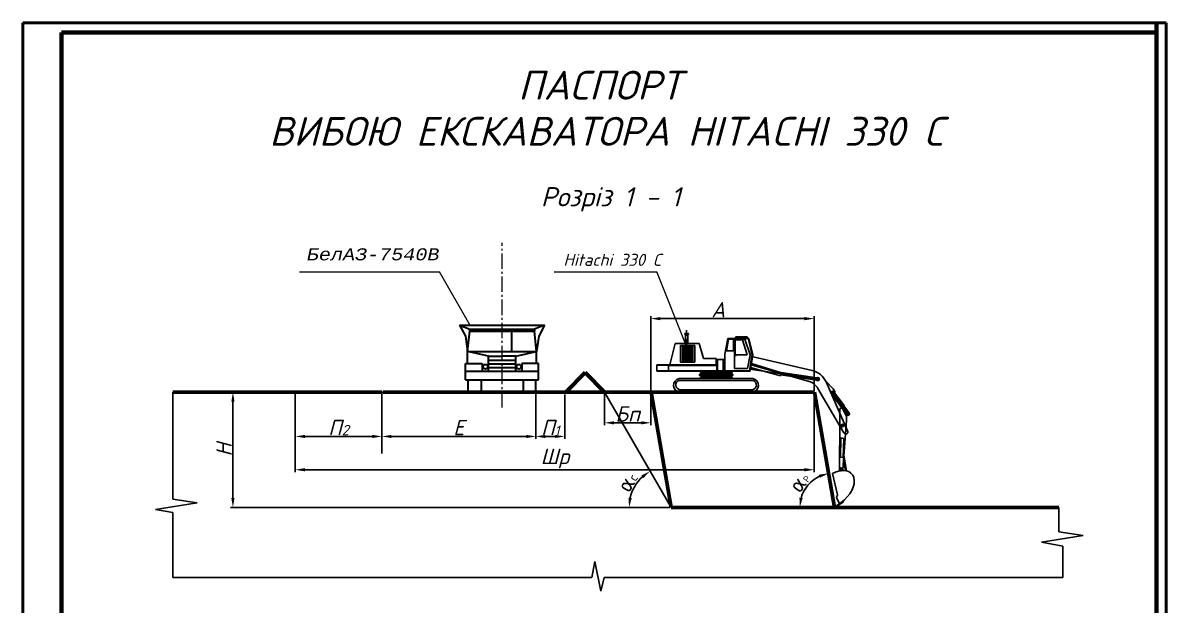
# Model space of a CAD drawing. Header units: millimetres. Extents: x 1555 to 5750, y -1109 to 1444.
# Drawn here: x 3302 to 3896, y 420 to 723 of the extents above; entities that cross this region are included whole.
import ezdxf

# ---------------------------------------------------------------- set-up
doc = ezdxf.new("R2010")
doc.units = ezdxf.units.MM
doc.linetypes.add('gost6', pattern=[12, 8, -1.5, 1, -1.5])
doc.linetypes.add('HIDDEN2', pattern=[4.7625, 3.175, -1.5875])
doc.styles.add('стиль2', font='isocteur.ttf')
doc.dimstyles.new('ISO-25', dxfattribs={"dimtxt": 2.5, "dimasz": 2.5, "dimexe": 1.25, "dimexo": 0.625, "dimtad": 1, "dimtxsty": 'Standard', "dimcen": 2.5, "dimadec": 0, "dimazin": 0, "dimtfac": 1, "dimtmove": 0, "dimatfit": 3, "dimfxl": 1, "dimarcsym": 0})

# ---------------------------------------------------------------- blocks, each defined once
blk = doc.blocks.new('*D49')
at = {"color": 0, "lineweight": -2, "transparency": 16777216}
blk.add_arc((3723.48, 471.03), 18.04, 115.78148, 164.06974, dxfattribs=at)
at = {"color": 0, "lineweight": 25, "transparency": 16777216}
for points in [[(3715.38, 488.07), (3715.89, 486.48), (3720.39, 488.81)], [(3706.95, 475.87), (3705.3, 476.1), (3705.44, 471.03)]]:
    blk.add_solid(points, dxfattribs=at)
at = {"layer": 'Defpoints', "color": 0, "lineweight": 25, "transparency": 16777216}
for p in [(3713.06, 531.03), (3712.73, 485.52), (3565.35, 471.03), (3723.48, 471.03), (3840.1, 471.03)]:
    blk.add_point(p, dxfattribs=at)
at = {"color": 0, "transparency": 16777216, "insert": (3705.14, 484.36), "char_height": 8, "attachment_point": 5, "rotation": 53.98946}
blk.add_mtext('{\\fISOCPEUR|b0|i0|c204|p34;α\\H0.425x;Р}', dxfattribs=at)
blk = doc.blocks.new('*D50')
at = {"color": 0, "lineweight": -2, "transparency": 16777216}
for p, q in [((3628.06, 531.65), (3628.06, 570.46)), ((3712.9, 531.65), (3712.9, 570.46)), ((3633.06, 569.21), (3707.9, 569.21))]:
    blk.add_line(p, q, dxfattribs=at)
at = {"color": 0, "lineweight": 25, "transparency": 16777216}
for points in [[(3633.06, 570.05), (3633.06, 568.38), (3628.06, 569.21)], [(3707.9, 570.05), (3707.9, 568.38), (3712.9, 569.21)]]:
    blk.add_solid(points, dxfattribs=at)
at = {"layer": 'Defpoints', "color": 0, "lineweight": 25, "transparency": 16777216}
for p in [(3712.9, 569.21), (3628.06, 531.03), (3712.9, 531.03)]:
    blk.add_point(p, dxfattribs=at)
at = {"color": 0, "transparency": 16777216, "insert": (3663.09, 573.84), "char_height": 8, "attachment_point": 5}
blk.add_mtext('{\\fISOCPEUR|b0|i1|c204|p34;А}', dxfattribs=at)
blk = doc.blocks.new('*D51')
at = {"color": 0, "lineweight": -2, "transparency": 16777216}
for p, q in [((3604, 530.41), (3604, 513.8)), ((3628.06, 530.47), (3628.06, 513.8)), ((3609, 515.05), (3623.06, 515.05))]:
    blk.add_line(p, q, dxfattribs=at)
at = {"color": 0, "lineweight": 25, "transparency": 16777216}
for points in [[(3609, 515.88), (3609, 514.21), (3604, 515.05)], [(3623.06, 515.88), (3623.06, 514.21), (3628.06, 515.05)]]:
    blk.add_solid(points, dxfattribs=at)
at = {"layer": 'Defpoints', "color": 0, "lineweight": 25, "transparency": 16777216}
for p in [(3604, 531.03), (3628.06, 531.09), (3628.06, 515.05)]:
    blk.add_point(p, dxfattribs=at)
at = {"color": 0, "transparency": 16777216, "insert": (3616.03, 519.67), "char_height": 8, "attachment_point": 5}
blk.add_mtext('{\\fISOCPEUR|b0|i1|c204|p34;Бп}', dxfattribs=at)
blk = doc.blocks.new('*D52')
at = {"color": 0, "lineweight": -2, "transparency": 16777216}
for p, q in [((3568.33, 530.41), (3568.33, 506.72)), ((3583.38, 529.78), (3583.38, 506.72)), ((3573.33, 507.97), (3578.38, 507.97))]:
    blk.add_line(p, q, dxfattribs=at)
at = {"color": 0, "lineweight": 25, "transparency": 16777216}
for points in [[(3573.33, 508.8), (3573.33, 507.13), (3568.33, 507.97)], [(3578.38, 508.8), (3578.38, 507.13), (3583.38, 507.97)]]:
    blk.add_solid(points, dxfattribs=at)
at = {"layer": 'Defpoints', "color": 0, "lineweight": 25, "transparency": 16777216}
for p in [(3568.33, 531.03), (3583.38, 530.41), (3583.38, 507.97)]:
    blk.add_point(p, dxfattribs=at)
at = {"color": 0, "transparency": 16777216, "insert": (3575.85, 512.59), "char_height": 8, "attachment_point": 5}
blk.add_mtext('{\\fISOCPEUR|b0|i1|c204|p34;П\\H0.625x;1}', dxfattribs=at)
blk = doc.blocks.new('*D53')
at = {"color": 0, "lineweight": -2, "transparency": 16777216}
for p, q in [((3488.33, 530.41), (3488.33, 506.72)), ((3568.33, 530.41), (3568.33, 506.72)), ((3493.33, 507.97), (3563.33, 507.97))]:
    blk.add_line(p, q, dxfattribs=at)
at = {"color": 0, "lineweight": 25, "transparency": 16777216}
for points in [[(3493.33, 508.8), (3493.33, 507.13), (3488.33, 507.97)], [(3563.33, 508.8), (3563.33, 507.13), (3568.33, 507.97)]]:
    blk.add_solid(points, dxfattribs=at)
at = {"layer": 'Defpoints', "color": 0, "lineweight": 25, "transparency": 16777216}
for p in [(3488.33, 531.03), (3568.33, 531.03), (3568.33, 507.97)]:
    blk.add_point(p, dxfattribs=at)
at = {"color": 0, "transparency": 16777216, "insert": (3528.33, 512.59), "char_height": 8, "attachment_point": 5}
blk.add_mtext('{\\fISOCPEUR|b0|i1|c204|p34;Е}', dxfattribs=at)
blk = doc.blocks.new('*D54')
at = {"color": 0, "lineweight": -2, "transparency": 16777216}
for p, q in [((3443.33, 530.41), (3443.33, 506.72)), ((3488.33, 530.41), (3488.33, 506.72)), ((3483.33, 507.97), (3448.33, 507.97))]:
    blk.add_line(p, q, dxfattribs=at)
at = {"color": 0, "lineweight": 25, "transparency": 16777216}
for points in [[(3448.33, 508.8), (3448.33, 507.13), (3443.33, 507.97)], [(3483.33, 508.8), (3483.33, 507.13), (3488.33, 507.97)]]:
    blk.add_solid(points, dxfattribs=at)
at = {"layer": 'Defpoints', "color": 0, "lineweight": 25, "transparency": 16777216}
for p in [(3443.33, 531.03), (3488.33, 531.03), (3443.33, 507.97)]:
    blk.add_point(p, dxfattribs=at)
at = {"color": 0, "transparency": 16777216, "insert": (3465.83, 512.59), "char_height": 8, "attachment_point": 5}
blk.add_mtext('{\\fISOCPEUR|b0|i1|c204|p34;П\\H0.6765x;2}', dxfattribs=at)
blk = doc.blocks.new('*D55')
at = {"color": 0, "lineweight": -2, "transparency": 16777216}
for p, q in [((3443.33, 529.78), (3443.33, 489.41)), ((3712.9, 530.4), (3712.9, 489.41)), ((3448.33, 490.66), (3707.9, 490.66))]:
    blk.add_line(p, q, dxfattribs=at)
at = {"color": 0, "lineweight": 25, "transparency": 16777216}
for points in [[(3448.33, 491.49), (3448.33, 489.82), (3443.33, 490.66)], [(3707.9, 491.49), (3707.9, 489.82), (3712.9, 490.66)]]:
    blk.add_solid(points, dxfattribs=at)
at = {"layer": 'Defpoints', "color": 0, "lineweight": 25, "transparency": 16777216}
for p in [(3443.33, 530.41), (3712.9, 531.03), (3712.9, 490.66)]:
    blk.add_point(p, dxfattribs=at)
at = {"color": 0, "transparency": 16777216, "insert": (3578.22, 496.48), "char_height": 8, "attachment_point": 5}
blk.add_mtext('{\\fISOCPEUR|b0|i1|c204|p34;Шр}', dxfattribs=at)
blk = doc.blocks.new('*D56')
at = {"color": 0, "lineweight": -2, "transparency": 16777216}
blk.add_arc((3638.64, 471.03), 21.88, 133.12231, 166.87769, dxfattribs=at)
at = {"color": 0, "lineweight": 25, "transparency": 16777216}
for points in [[(3623.19, 487.67), (3624.18, 486.33), (3627.7, 489.98)], [(3618.16, 475.9), (3616.5, 476.09), (3616.76, 471.03)]]:
    blk.add_solid(points, dxfattribs=at)
at = {"layer": 'Defpoints', "color": 0, "lineweight": 25, "transparency": 16777216}
for p in [(3604, 531.03), (3621.88, 485.09), (3602.62, 471.03), (3638.64, 471.03), (3840.1, 471.03)]:
    blk.add_point(p, dxfattribs=at)
at = {"color": 0, "transparency": 16777216, "insert": (3615.69, 484.28), "char_height": 8, "attachment_point": 5, "rotation": 60}
blk.add_mtext('{\\fISOCPEUR|b0|i0|c0|p32;α\\fISOCPEUR|b0|i0|c204|p32;\\H0.6x;с}', dxfattribs=at)
blk = doc.blocks.new('*D57')
at = {"color": 0, "lineweight": -2, "transparency": 16777216}
for p, q in [((3412.33, 531.03), (3409.7, 531.03)), ((3410.95, 526.03), (3410.95, 476.03)), ((3638.01, 471.03), (3409.7, 471.03))]:
    blk.add_line(p, q, dxfattribs=at)
at = {"color": 0, "lineweight": 25, "transparency": 16777216}
for points in [[(3410.12, 526.03), (3411.78, 526.03), (3410.95, 531.03)], [(3410.12, 476.03), (3411.78, 476.03), (3410.95, 471.03)]]:
    blk.add_solid(points, dxfattribs=at)
at = {"layer": 'Defpoints', "color": 0, "lineweight": 25, "transparency": 16777216}
for p in [(3412.96, 531.03), (3410.95, 471.03), (3638.64, 471.03)]:
    blk.add_point(p, dxfattribs=at)
at = {"color": 0, "transparency": 16777216, "insert": (3406.32, 501.03), "char_height": 8, "attachment_point": 5, "rotation": 90}
blk.add_mtext('{\\fISOCPEUR|b0|i1|c204|p34;H}', dxfattribs=at)

msp = doc.modelspace()

# ---------------------------------------------------------------- linework, layer by layer
at = {"color": 0}
for p, q in [((3301.8111, 723.0007), (3301.8111, -117.9993)), ((3895.8111, 723.0007), (3301.8111, 723.0007)), ((3895.8111, -117.9993), (3895.8111, 723.0007)), ((3646.6537, 561.5049), (3645.7081, 561.5049)), ((3645.7081, 561.5049), (3645.7081, 560.8968)), ((3645.7081, 560.8968), (3645.773, 560.8968)), ((3646.0767, 560.8968), (3645.773, 560.8968)), ((3646.6537, 560.8968), (3646.0767, 560.8968)), ((3646.0767, 560.8968), (3646.0767, 556.2227)), ((3646.6537, 561.5049), (3647.5993, 561.5049)), ((3646.6537, 560.8968), (3647.2308, 560.8968)), ((3647.2308, 560.8968), (3647.2308, 556.2227)), ((3647.2308, 560.8968), (3647.5345, 560.8968)), ((3647.5993, 560.8968), (3647.5345, 560.8968)), ((3647.5993, 561.5049), (3647.5993, 560.8968)), ((3666.4414, 550.686), (3668.0903, 558.971)), ((3668.4852, 558.5022), (3667.3699, 552.5071)), ((3679.0834, 558.971), (3668.0903, 558.971)), ((3679.0834, 558.971), (3668.0903, 558.971)), ((3668.4852, 558.5022), (3671.1076, 558.5022)), ((3671.1076, 558.5022), (3671.1076, 552.5071)), ((3671.4685, 543.2654), (3671.4685, 558.5022)), ((3671.4685, 558.5022), (3676.8967, 558.5022)), ((3672.1145, 559.7678), (3672.3403, 558.971)), ((3678.1992, 559.7678), (3672.1145, 559.7678)), ((3676.8967, 558.5022), (3679.6331, 550.4513)), ((3678.5181, 558.971), (3678.1992, 559.7678)), ((3680.5634, 550.7432), (3678.8281, 558.498)), ((3680.9999, 550.4513), (3679.0834, 558.971)), ((3640.7984, 556.2227), (3637.9864, 545.2296)), ((3646.6537, 556.2227), (3640.7984, 556.2227)), ((3643.4842, 555.3014), (3643.4842, 546.6207)), ((3647.6626, 555.3014), (3643.4842, 555.3014)), ((3647.6626, 554.6846), (3644.1148, 554.6846)), ((3647.6626, 554.2449), (3644.1148, 554.2449)), ((3647.6626, 553.8051), (3644.1148, 553.8051)), ((3647.6626, 553.3654), (3644.1148, 553.3654)), ((3647.6626, 552.9257), (3644.1148, 552.9257)), ((3647.6626, 552.486), (3644.1148, 552.486)), ((3646.6537, 556.2227), (3653.2496, 556.2227)), ((3646.7798, 555.3014), (3650.9582, 555.3014)), ((3646.7798, 554.6846), (3650.3277, 554.6846)), ((3646.7798, 554.2449), (3650.3277, 554.2449)), ((3646.7798, 553.8051), (3650.3277, 553.8051)), ((3646.7798, 553.3654), (3650.3277, 553.3654)), ((3646.7798, 552.9257), (3650.3277, 552.9257)), ((3646.7798, 552.486), (3650.3277, 552.486)), ((3650.9582, 555.3014), (3650.9582, 546.6207)), ((3653.2496, 556.2227), (3655.4241, 548.5275)), ((3671.1076, 552.5071), (3667.3699, 552.5071)), ((3671.8916, 550.4513), (3671.8916, 558.1255)), ((3671.8916, 558.1255), (3675.7036, 558.1255)), ((3675.7036, 558.1255), (3678.0557, 550.4513)), ((3647.6626, 546.6207), (3643.4842, 546.6207)), ((3647.6626, 552.0462), (3644.1148, 552.0462)), ((3647.6626, 551.6065), (3644.1148, 551.6065)), ((3647.6626, 551.1668), (3644.1148, 551.1668)), ((3647.6626, 550.7271), (3644.1148, 550.7271)), ((3647.6626, 550.2873), (3644.1148, 550.2873)), ((3647.6626, 549.8476), (3644.1148, 549.8476)), ((3647.6626, 549.4079), (3644.1148, 549.4079)), ((3647.6626, 549.4079), (3644.1148, 549.4079)), ((3647.6626, 548.9682), (3644.1148, 548.9682)), ((3647.6626, 548.9682), (3644.1148, 548.9682)), ((3647.6626, 548.5284), (3644.1148, 548.5284)), ((3647.6626, 548.0887), (3644.1148, 548.0887)), ((3647.6626, 547.649), (3644.1148, 547.649)), ((3647.6626, 547.2093), (3644.1148, 547.2093)), ((3646.7798, 552.0462), (3650.3277, 552.0462)), ((3646.7798, 551.6065), (3650.3277, 551.6065)), ((3646.7798, 551.1668), (3650.3277, 551.1668)), ((3646.7798, 550.7271), (3650.3277, 550.7271)), ((3646.7798, 550.2873), (3650.3277, 550.2873)), ((3646.7798, 549.8476), (3650.3277, 549.8476)), ((3646.7798, 549.4079), (3650.3277, 549.4079)), ((3646.7798, 549.4079), (3650.3277, 549.4079)), ((3646.7798, 548.9682), (3650.3277, 548.9682)), ((3646.7798, 548.9682), (3650.3277, 548.9682)), ((3646.7798, 548.5284), (3650.3277, 548.5284)), ((3646.7798, 548.0887), (3650.3277, 548.0887)), ((3646.7798, 547.649), (3650.3277, 547.649)), ((3646.7798, 547.2093), (3650.3277, 547.2093)), ((3646.7798, 546.6207), (3650.9582, 546.6207)), ((3662.0441, 548.5275), (3655.4241, 548.5275)), ((3662.0441, 545.2296), (3662.0441, 548.5275)), ((3662.2918, 547.8873), (3666.075, 547.8873)), ((3662.2918, 542.1515), (3662.2918, 547.8873)), ((3662.2918, 547.8873), (3662.6889, 547.8873)), ((3662.6889, 547.8873), (3662.6889, 542.1515)), ((3665.6779, 547.8873), (3665.6779, 542.1515)), ((3666.075, 547.8873), (3666.075, 542.1515)), ((3666.4414, 542.1515), (3666.4414, 550.686)), ((3678.0557, 550.4513), (3671.8916, 550.4513)), ((3679.6331, 550.4513), (3678.2886, 543.2654)), ((3680.5582, 550.0241), (3679.2579, 542.1515)), ((3680.9999, 550.4513), (3679.6331, 541.9317)), ((3681.1677, 549.3321), (3711.9759, 542.2864)), ((3631.2634, 545.2296), (3662.0441, 545.2296)), ((3631.2634, 541.9317), (3631.2634, 545.2296)), ((3631.2634, 545.2296), (3631.2634, 545.0097)), ((3631.2634, 545.0097), (3637.3096, 545.0097)), ((3631.2634, 542.1515), (3679.6684, 542.1515)), ((3631.2634, 541.9317), (3631.2634, 542.1515)), ((3662.0441, 541.9317), (3631.2634, 541.9317)), ((3631.2634, 541.9317), (3679.6331, 541.9317)), ((3637.3096, 545.2296), (3637.3096, 542.1515)), ((3637.3096, 545.0467), (3662.0441, 545.0467)), ((3637.3096, 544.8402), (3662.0441, 544.8402)), ((3653.8322, 541.1622), (3653.8322, 541.9317)), ((3653.8322, 541.1622), (3662.0441, 541.1622)), ((3654.3489, 541.1622), (3654.3489, 540.5026)), ((3654.3489, 541.1622), (3654.3489, 540.9693)), ((3662.0441, 538.0841), (3662.0441, 541.9317)), ((3662.0441, 541.9317), (3679.6331, 541.9317)), ((3670.256, 541.1622), (3662.0441, 541.1622)), ((3662.0441, 541.1622), (3662.0441, 540.5026)), ((3679.6331, 541.9317), (3666.4414, 541.9317)), ((3669.7393, 541.1622), (3669.7393, 540.5026)), ((3669.7393, 541.1622), (3669.7393, 540.9693)), ((3670.256, 541.1622), (3670.256, 541.9317)), ((3678.2886, 543.2654), (3671.4685, 543.2654)), ((3714.7988, 537.7984), (3679.5967, 542.9406)), ((3679.8291, 543.8859), (3695.4944, 539.4836)), ((3680.1675, 545.263), (3710.4031, 536.5862)), ((3680.3291, 545.9202), (3695.9825, 541.1204)), ((3695.719, 541.1581), (3714.3197, 538.4995)), ((3681.1889, 537.1098), (3642.7542, 537.1098)), ((3681.1109, 538.0841), (3642.8322, 538.0841)), ((3653.4053, 540.2827), (3653.4053, 539.733)), ((3662.0441, 540.2827), (3653.4053, 540.2827)), ((3662.0441, 539.733), (3653.4053, 539.733)), ((3653.8322, 538.8536), (3653.8322, 538.0841)), ((3662.0441, 538.8536), (3653.8322, 538.8536)), ((3654.1076, 540.5026), (3654.1076, 540.2827)), ((3662.0441, 540.5026), (3654.1076, 540.5026)), ((3654.1076, 539.5132), (3654.1076, 539.733)), ((3662.0441, 539.5132), (3654.1076, 539.5132)), ((3654.3489, 539.5132), (3654.3489, 538.8536)), ((3662.0441, 540.5026), (3669.9806, 540.5026)), ((3662.0441, 540.5026), (3662.0441, 540.2827)), ((3662.0441, 540.2827), (3670.6829, 540.2827)), ((3662.0441, 539.733), (3670.6829, 539.733)), ((3662.0441, 539.5132), (3662.0441, 539.733)), ((3662.0441, 539.5132), (3669.9806, 539.5132)), ((3662.0441, 538.8536), (3662.0441, 539.5132)), ((3662.0441, 538.8536), (3670.256, 538.8536)), ((3662.0441, 538.0841), (3662.0441, 538.8536)), ((3669.7393, 539.5132), (3669.7393, 538.8536)), ((3669.9806, 540.5026), (3669.9806, 540.2827)), ((3669.9806, 539.5132), (3669.9806, 539.733)), ((3670.256, 538.8536), (3670.256, 538.0841)), ((3670.6829, 540.2827), (3670.6829, 539.733)), ((3695.5552, 540.037), (3714.1392, 537.2636)), ((3719.1003, 536.4882), (3722.8686, 532.6583)), ((3719.1335, 536.4229), (3730.3365, 510.9042)), ((3680.7407, 532.248), (3643.2023, 532.248)), ((3685.4787, 531.025), (3648.122, 531.025)), ((3714.9169, 532.9719), (3728.4235, 509.8877)), ((3721.7604, 530.4669), (3727.1255, 522.9886)), ((3722.4295, 530.9023), (3730.1522, 520.1595)), ((3723.0497, 531.4051), (3728.5153, 524)), ((3727.1255, 522.9886), (3727.8204, 523.4943)), ((3727.3384, 523.1309), (3729.8311, 519.3395)), ((3728.5153, 524), (3727.8204, 523.4943)), ((3728.3144, 523.8411), (3731.014, 520.3404)), ((3726.2233, 515.9937), (3726.2834, 522.0023)), ((3727.7986, 522.3876), (3729.5553, 518.6833)), ((3729.6671, 516.3278), (3729.7459, 517.8312)), ((3726.1628, 490.8607), (3726.2233, 515.9937)), ((3727.7634, 490.7768), (3729.6671, 516.3278)), ((3726.7282, 507.0042), (3726.665, 497.1261)), ((3727.6014, 507.0659), (3726.7282, 507.0042)), ((3727.4983, 507.0678), (3728.3686, 506.9748)), ((3728.3686, 506.9748), (3728.0788, 497.1008)), ((3728.1089, 495.4143), (3729.1586, 490.1792)), ((3729.6991, 490.0835), (3728.3188, 498.2318)), ((3722.4673, 488.6559), (3725.1296, 477.6719)), ((3724.6027, 476.234), (3725.1296, 477.6719)), ((3724.6027, 476.234), (3726.0206, 472.9666)), ((3726.8895, 473.5735), (3724.4798, 471.8903)), ((3728.1072, 473.926), (3725.086, 471.8156)), ((3728.1072, 473.926), (3727.9769, 474.3504))]:
    msp.add_line(p, q, dxfattribs=at)
at = {"color": 1, "lineweight": 50}
for p, q in [((3301.8111, 723.0007), (3895.8111, 723.0007)), ((3301.8111, -117.9993), (3301.8111, 723.0007)), ((3895.8111, 723.0007), (3895.8111, -117.9993))]:
    msp.add_line(p, q, dxfattribs=at)
at = {"lineweight": 80}
for p, q in [((3890.8698, 722.9305), (3890.8698, -108.0695)), ((3321.8111, -112.9993), (3321.8111, 718.0007)), ((3321.8111, 718.0007), (3890.8111, 718.0007))]:
    msp.add_line(p, q, dxfattribs=at)
at = {"color": 0, "linetype": 'gost6', "lineweight": 20}
msp.add_line((3550.7904, 523.0924), (3550.7904, 608.6697), dxfattribs=at)
at = {"color": 0, "lineweight": 20}
for p, q in [((3445.513, 593.523), (3518.1999, 593.523)), ((3534.0525, 566.0249), (3518.1999, 593.523)), ((3577.8819, 593.523), (3631.1702, 593.523)), ((3647.0228, 554.0113), (3631.1702, 593.523))]:
    msp.add_line(p, q, dxfattribs=at)
at = {"color": 0, "lineweight": 30}
for p, q in [((3528.7057, 565.8372), (3531.715, 560.1665)), ((3528.7057, 565.8372), (3572.8751, 565.8372)), ((3528.7057, 565.8372), (3533.9789, 563.7799)), ((3572.8751, 565.8372), (3567.6018, 563.7799)), ((3572.8751, 565.8372), (3569.8658, 560.1665)), ((3531.715, 560.1665), (3532.8789, 552.0448)), ((3532.8789, 552.0448), (3533.9789, 562.6799)), ((3533.9789, 563.7799), (3567.6018, 563.7799)), ((3533.9789, 562.6799), (3533.9789, 563.7799)), ((3533.9789, 562.6799), (3567.6018, 562.6799)), ((3555.8285, 552.0448), (3555.8285, 562.6799)), ((3567.6018, 563.7799), (3567.6018, 562.6799)), ((3568.7018, 552.0448), (3567.6018, 562.6799)), ((3569.8658, 560.1665), (3568.7018, 552.0448)), ((3543.6643, 549.735), (3532.8789, 552.0448)), ((3532.8789, 552.0448), (3568.7018, 552.0448)), ((3532.8789, 545.9715), (3532.8789, 552.0448)), ((3543.6643, 549.735), (3550.7904, 549.735)), ((3543.6643, 541.8839), (3543.6643, 549.735)), ((3543.6643, 547.6967), (3557.9165, 547.6967)), ((3557.9165, 549.735), (3550.7904, 549.735)), ((3557.9165, 549.735), (3568.7018, 552.0448)), ((3557.9165, 541.8839), (3557.9165, 549.735)), ((3568.7018, 545.9715), (3568.7018, 552.0448)), ((3531.7789, 541.8839), (3531.7789, 545.9715)), ((3531.7789, 545.9715), (3540.531, 545.9715)), ((3531.7789, 541.8839), (3569.8018, 541.8839)), ((3531.7789, 537.4839), (3531.7789, 541.8839)), ((3540.531, 545.9715), (3540.531, 541.8839)), ((3543.6643, 545.6584), (3557.9165, 545.6584)), ((3543.6643, 543.7711), (3557.9165, 543.7711)), ((3561.0497, 545.9715), (3561.0497, 541.8839)), ((3569.8018, 545.9715), (3561.0497, 545.9715)), ((3569.8018, 541.8839), (3569.8018, 545.9715)), ((3569.8018, 537.4839), (3569.8018, 541.8839)), ((3531.7789, 537.4839), (3569.8018, 537.4839)), ((3533.2535, 531.0349), (3533.2535, 537.4839)), ((3539.8535, 537.4839), (3539.8535, 531.0349)), ((3559.5022, 537.4839), (3566.1022, 537.4839)), ((3561.7272, 537.4839), (3561.7272, 531.0349)), ((3562.4027, 537.4839), (3566.1022, 537.4839)), ((3568.3272, 531.0349), (3568.3272, 537.4839))]:
    msp.add_line(p, q, dxfattribs=at)
at = {"color": 0, "linetype": 'HIDDEN2'}
msp.add_line((3646.6537, 555.5918), (3646.6537, 563.286), dxfattribs=at)
at = {"color": 0, "lineweight": 60}
for p, q in [((3593.9952, 541.2402), (3583.9952, 531.0349)), ((3593.9952, 541.2402), (3603.9952, 531.0349)), ((3488.3272, 531.0349), (3379.8129, 531.0349)), ((3568.9952, 531.0349), (3488.9952, 531.0349)), ((3538.7307, 531.0381), (3693.9506, 531.0305)), ((3712.8987, 531.0296), (3608.9506, 531.0305)), ((3713.0593, 531.0296), (3628.0593, 531.0296)), ((3628.2199, 531.0296), (3638.6387, 471.0305)), ((3713.0593, 531.0296), (3723.4782, 471.0305)), ((3638.6387, 471.0305), (3840.0959, 471.0305))]:
    msp.add_line(p, q, dxfattribs=at)
at = {"color": 0, "linetype": 'Continuous'}
for p, q in [((3695.9825, 541.1204), (3695.4944, 539.4836)), ((3662.0441, 538.0841), (3642.8322, 538.0841)), ((3379.8129, 531.0349), (3379.8129, 475.4327)), ((3443.3272, 531.0349), (3443.3272, 495.3147)), ((3488.9952, 531.0349), (3443.9952, 531.0349)), ((3488.3272, 530.4099), (3488.3272, 499.1798)), ((3603.9952, 531.0349), (3538.9952, 531.0349)), ((3583.9952, 531.0349), (3568.9952, 531.0349)), ((3603.9952, 531.0349), (3583.9952, 531.0349)), ((3638.6387, 471.0305), (3603.9952, 531.0349)), ((3728.0788, 497.1008), (3726.665, 497.1261)), ((3379.8129, 475.4327), (3392.3434, 473.4891)), ((3392.3434, 473.4891), (3370.716, 470.0604)), ((3370.716, 470.0604), (3379.8129, 468.4646)), ((3724.4798, 471.8903), (3725.086, 471.8156)), ((3840.0959, 471.0305), (3840.0959, 458.3266)), ((3379.8129, 468.4646), (3379.8129, 434.564)), ((3840.0959, 458.3266), (3852.6263, 456.383)), ((3852.6263, 456.383), (3830.999, 452.9542)), ((3830.999, 452.9542), (3842.138, 451.0002)), ((3842.138, 451.0002), (3842.138, 434.564)), ((3597.5004, 434.564), (3599.0403, 442.9933)), ((3599.0403, 442.9933), (3602.1112, 427.4423)), ((3597.5004, 434.564), (3379.8129, 434.564)), ((3602.1112, 427.4423), (3603.8646, 434.564)), ((3842.138, 434.564), (3603.8646, 434.564))]:
    msp.add_line(p, q, dxfattribs=at)
at = {"color": 0}
msp.add_lwpolyline([(3672.3754, 550.2115), (3672.3754, 550.2115), (3671.591, 550.1967), (3671.591, 550.0831), (3672.3754, 550.0682), (3672.3754, 550.0682)], dxfattribs=at)
for centre, radius in [((3672.3754, 550.1399), 0.0716), ((3672.3754, 550.1399), 0.0245), ((3714.7988, 537.7984), 0.8492), ((3714.7988, 537.7984), 0.4297), ((3714.7988, 537.7984), 1.767446800370491e-13), ((3722.4461, 530.9158), 0.5538), ((3730.4475, 519.7829), 0.8511), ((3730.4475, 519.7829), 0.477), ((3727.6753, 513.5897), 0.6759), ((3727.6753, 513.5897), 0.2958), ((3726.9631, 490.8187), 0.8014), ((3726.9631, 490.8187), 0.5671), ((3726.9631, 490.8187), 0.4808)]:
    msp.add_circle(centre, radius, dxfattribs=at)
at = {"color": 0, "lineweight": 30}
for centre in [(3542.1158, 544.2103), (3559.5013, 544.2103)]:
    msp.add_circle(centre, 1.2123, dxfattribs=at)
at = {"color": 0}
for centre, radius, start, end in [((3679.32, 558.5379), 0.4934, 118.6393442, 184.6392065), ((3681.0712, 549.9356), 0.5206, 97.8750894, 171.0295105), ((3680.9845, 550.9004), 0.4494, 200.4629059, 271.8105167), ((3708.9367, 531.2762), 11.422, 26.7817648, 74.5687789), ((3643.4383, 534.5831), 3.5531, 99.8215581, 267.6601657), ((3643.4898, 534.726), 2.4947, 107.1505338, 263.382449), ((3680.4997, 534.5794), 3.5576, 272.4188262, 80.1083232), ((3680.4532, 534.726), 2.4947, 276.617551, 72.8494662), ((3707.618, 528.4823), 8.5691, 31.5964821, 71.0333888), ((3721.1241, 530.8146), 2.5381, 303.4953087, 46.5842102), ((3727.1079, 521.9319), 0.8275, 33.4131818, 175.1209148), ((3727.7664, 517.8358), 1.9795, 359.864675, 25.347558), ((3729.4216, 510.3177), 1.0868, 203.3055911, 32.6635429)]:
    msp.add_arc(centre, radius, start, end, dxfattribs=at)
msp.add_ellipse((3723.8657, 480.615), major_axis=(8.5757, 7.9612), ratio=0.6323365, start_param=4.49054187, end_param=7.4642435, dxfattribs=at)

# ---------------------------------------------------------------- texts
at = {"color": 0, "lineweight": 20, "char_height": 15, "attachment_point": 1}
for s, insert, width in [('{\\fISOCPEUR|b0|i1|c204|p34;ПАСПОРТ}', (3559.0983, 698.0718), 99.958078), ('{\\fISOCPEUR|b0|i1|c204|p34;ВИБОЮ ЕКСКАВАТОРА \\fISOCPEUR|b0|i1|c0|p34;HITACHI\\fISOCPEUR|b0|i1|c204|p34; 330 \\fISOCPEUR|b0|i1|c0|p34;C\\fISOCPEUR|b0|i1|c204|p34;\\P\\fTahoma|b0|i0|c204|p32;              }', (3429.8258, 674.0976), 489.879887)]:
    msp.add_mtext(s, dxfattribs=dict(at, insert=insert, width=width))
at = {"color": 0, "lineweight": 30, "attachment_point": 1, "style": 'стиль2'}
for s, insert, char_height, width in [('{\\fISOCPEUR|b0|i1|c204|p34;Розріз \\fISOCPEUR|b0|i1|c0|p34;1 - 1}', (3570.9101, 637.5699), 10, 679.055), ('{\\fISOCTEUR|b0|i1|c204|p49;БелАЗ-7540В}', (3449.3514, 605.7735), 6.25, 84.836709)]:
    msp.add_mtext(s, dxfattribs=dict(at, insert=insert, char_height=char_height, width=width))
at = {"color": 0, "lineweight": 30, "insert": (3582.6936, 602.9061), "char_height": 6.25, "width": 84.836709, "attachment_point": 1}
msp.add_mtext('{\\fISOCPEUR|b0|i1|c0|p34;Hitachi 330 C}', dxfattribs=at)

# ---------------------------------------------------------------- dimensions: what is measured, and where the dimension line sits
at = {"color": 0}
for base, p1, text, picture, middle in [((3712.8987, 569.2125), (3628.0593, 531.0296), '{\\fISOCPEUR|b0|i1|c204|p34;А}', '*D50', (3663.0909, 569.2125)), ((3712.8987, 490.6578), (3443.3272, 530.4099), '{\\fISOCPEUR|b0|i1|c204|p34;Шр}', '*D55', (3578.2165, 490.6578))]:
    dim = msp.add_linear_dim(base=base, p1=p1, p2=(3712.8987, 531.0296), text=text, dimstyle='ISO-25', override={"dimtxt": 8, "dimasz": 5}, dxfattribs=at)
    dim.commit()
    dim.dimension.update_dxf_attribs({"geometry": picture, "text_midpoint": middle, "dimtype": 160})
dim = msp.add_linear_dim(base=(3410.9496, 471.0305), p1=(3412.9577, 531.0349), p2=(3638.6387, 471.0305), angle=90, text='{\\fISOCPEUR|b0|i1|c204|p34;H}', dimstyle='ISO-25', override={"dimtxt": 8, "dimasz": 5}, dxfattribs=at)
dim.commit()
dim.dimension.update_dxf_attribs({"geometry": '*D57', "text_midpoint": (3406.3246, 501.0327)})
for base, p1, p2, text, picture, middle in [((3443.3272, 507.968), (3488.3272, 531.0349), (3443.3272, 531.0349), '{\\fISOCPEUR|b0|i1|c204|p34;П\\H0.6765x;2}', '*D54', (3465.8272, 512.593)), ((3568.3272, 507.968), (3488.3272, 531.0349), (3568.3272, 531.0349), '{\\fISOCPEUR|b0|i1|c204|p34;Е}', '*D53', (3528.3272, 512.593)), ((3583.3827, 507.968), (3568.3272, 531.0349), (3583.3827, 530.4099), '{\\fISOCPEUR|b0|i1|c204|p34;П\\H0.625x;1}', '*D52', (3575.855, 512.593)), ((3628.0593, 515.047), (3603.9952, 531.0349), (3628.0593, 531.0921), '{\\fISOCPEUR|b0|i1|c204|p34;Бп}', '*D51', (3616.0272, 519.672))]:
    dim = msp.add_linear_dim(base=base, p1=p1, p2=p2, text=text, dimstyle='ISO-25', override={"dimtxt": 8, "dimasz": 5}, dxfattribs=at)
    dim.commit()
    dim.dimension.update_dxf_attribs({"geometry": picture, "text_midpoint": middle})
dim = msp.add_angular_dim_2l(base=(3712.7297, 485.5205), line1=((3565.3494, 471.0305), (3840.0959, 471.0305)), line2=((3713.0593, 531.0296), (3723.4782, 471.0305)), text='{\\fISOCPEUR|b0|i0|c204|p34;α\\H0.425x;Р}', dimstyle='ISO-25', override={"dimtxt": 8, "dimasz": 5}, dxfattribs=at)
dim.commit()
dim.dimension.update_dxf_attribs({"geometry": '*D49', "text_midpoint": (3708.8843, 481.6376), "dimtype": 162})
dim = msp.add_angular_dim_2l(base=(3621.8783, 485.0942), line1=((3602.6237, 471.0305), (3840.0959, 471.0305)), line2=((3638.6387, 471.0305), (3603.9952, 531.0349)), text='{\\fISOCPEUR|b0|i0|c0|p32;α\\fISOCPEUR|b0|i0|c204|p32;\\H0.6x;с}', dimstyle='ISO-25', override={"dimtxt": 8, "dimasz": 5}, dxfattribs=at)
dim.commit()
dim.dimension.update_dxf_attribs({"geometry": '*D56', "text_midpoint": (3615.6854, 484.2826)})

doc.saveas('drawing.dxf')
